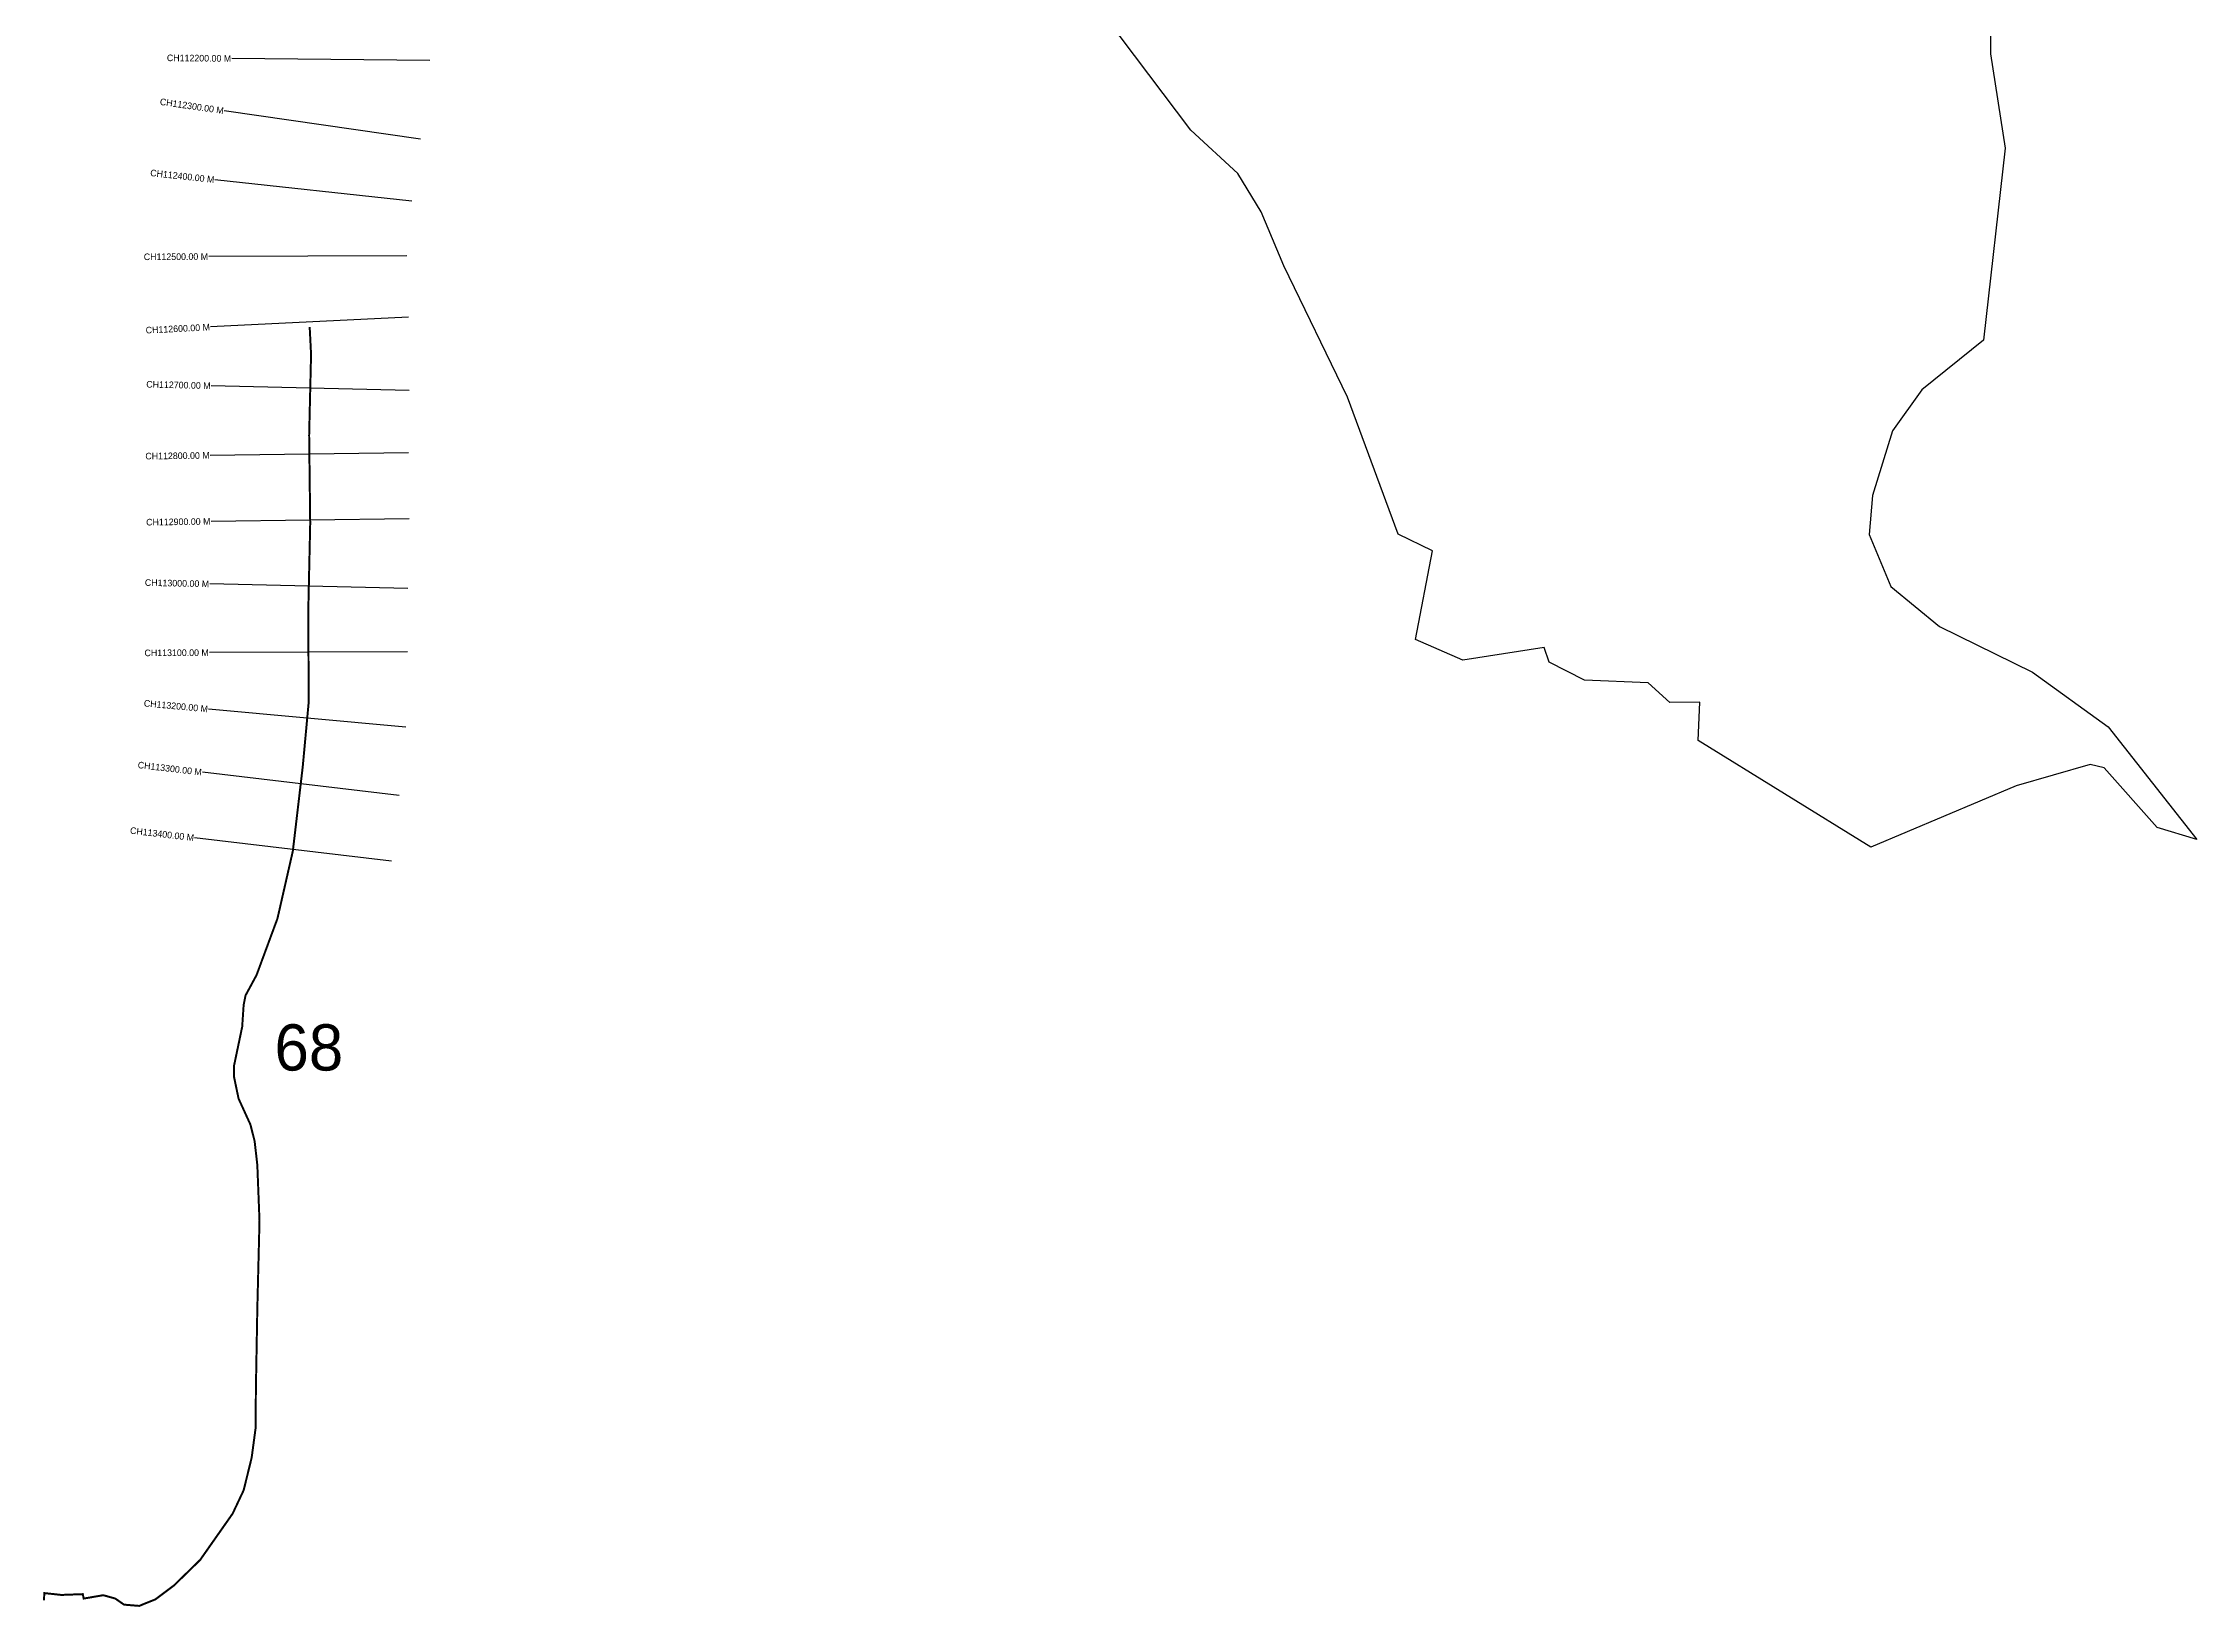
# Model space of a CAD drawing. Header units: metres. Extents: x 265666 to 270041, y 2133218 to 2142680.
# Drawn here: x 266779 to 270041, y 2133218 to 2135587 of the extents above; entities that cross this region are included whole.
import ezdxf
from ezdxf.enums import TextEntityAlignment as Align

# ---------------------------------------------------------------- set-up
doc = ezdxf.new("R2010")
doc.units = ezdxf.units.M
for name, color, linetype in [('CS', 134, 'Continuous'), ('CSMark', 6, 'Continuous'), ('NATURALLY PROTECTED', 3, 'Continuous')]:
    doc.layers.add(name, color=color, linetype=linetype)

msp = doc.modelspace()

# ---------------------------------------------------------------- linework, layer by layer
at = {"color": 6}
msp.add_lwpolyline([(269716.8, 2136890.9), (269728.8, 2135570.4), (269751, 2135427.5), (269717.9, 2135136.5), (269624.7, 2135061.5), (269580.2, 2134999.2), (269549.8, 2134901.5), (269544.7, 2134842.3), (269577.7, 2134763.7), (269651.1, 2134703.2), (269792.1, 2134634), (269906.7, 2134551.3), (270041.2, 2134380.7), (269980.8, 2134399), (269900.7, 2134488.9), (269879.5, 2134494.2), (269767.5, 2134461.8), (269547.5, 2134369.1), (269286, 2134530.3), (269288.3, 2134588.7), (269242.8, 2134588.2), (269209.9, 2134617.7), (269113.7, 2134621.7), (269060.2, 2134649.3), (269052.6, 2134671.3), (268929.4, 2134652.3), (268857.6, 2134683.7), (268883.6, 2134817.7), (268831.3, 2134842.8), (268754.9, 2135050.3), (268658.4, 2135249.5), (268624.2, 2135330.9), (268588.8, 2135389), (268517.2, 2135454.8), (268283.1, 2135765.7)], dxfattribs=at)
at = {"layer": 'CS'}
for p, q in [((267365, 2135560.2), (267065, 2135563.3)), ((267350.5, 2135441.2), (267053.6, 2135484)), ((267337.6, 2135347.4), (267039.4, 2135379.7)), ((267330, 2135264.7), (267030, 2135263.4)), ((267332.4, 2135171.5), (267032.7, 2135156.7)), ((267333.7, 2135060.6), (267033.8, 2135067.7)), ((267332.4, 2134966), (267032.4, 2134962.3)), ((267333.6, 2134866), (267033.6, 2134862.3)), ((267331.6, 2134760.9), (267031.6, 2134767.5)), ((267331.1, 2134664.9), (267031.1, 2134663.6)), ((267328.5, 2134550.5), (267029.8, 2134578.1)), ((267318.3, 2134447.3), (267020.4, 2134482.3)), ((267306.6, 2134348), (267008.7, 2134383))]:
    msp.add_line(p, q, dxfattribs=at)
at = {"layer": 'NATURALLY PROTECTED', "const_width": 3, "flags": 128}
msp.add_lwpolyline([(267182.9, 2135156.7), (267185, 2135115.4), (267182.1, 2134992.7), (267183.7, 2134859.1), (267180.8, 2134727.7), (267181.4, 2134588.4), (267172.4, 2134490.9), (267157.4, 2134363.1), (267134.1, 2134260.9), (267102.4, 2134175.2), (267085.8, 2134144.5), (267082.9, 2134130.2), (267080.7, 2134097), (267068.2, 2134037.4), (267068.2, 2134021.7), (267075.2, 2133988.2), (267093.1, 2133949), (267099.5, 2133923.9), (267103.6, 2133887.8), (267106.9, 2133803.2), (267103.6, 2133670), (267101.4, 2133546.3), (267101.1, 2133489.9), (267095, 2133444.3), (267082.9, 2133395.1), (267066.2, 2133359.7), (267017, 2133289.6), (266977.4, 2133251), (266949.3, 2133229.9), (266924.7, 2133220), (266901.7, 2133221.9), (266888.5, 2133231.1), (266870.3, 2133236.2), (266840.6, 2133231.1), (266839.3, 2133237.8), (266806.8, 2133236.6), (266780.9, 2133239.4), (266780.6, 2133228.6)], dxfattribs=at)

# ---------------------------------------------------------------- texts
at = {"insert": (267129.6, 2134100.7), "char_height": 70, "attachment_point": 1}
msp.add_mtext_dynamic_manual_height_columns('68', width=95.172, gutter_width=1, heights=[0], dxfattribs=at)
at = {"layer": 'CSMark'}
for s, rotation, p in [('CH112200.00 M', 359.4057, (267064, 2135563.3)), ('CH112300.00 M', 351.7938, (267052.6, 2135484.2)), ('CH112400.00 M', 353.8179, (267038.4, 2135379.8)), ('CH112500.00 M', 0.2444, (267029, 2135263.4)), ('CH112600.00 M', 2.8252, (267031.8, 2135156.6)), ('CH112700.00 M', 358.6391, (267032.8, 2135067.7)), ('CH112800.00 M', 0.7034, (267031.4, 2134962.3)), ('CH112900.00 M', 0.7034, (267032.6, 2134862.3)), ('CH113000.00 M', 358.729, (267030.6, 2134767.6)), ('CH113100.00 M', 0.2497, (267030.1, 2134663.6)), ('CH113200.00 M', 354.7326, (267028.8, 2134578.2)), ('CH113300.00 M', 353.3047, (267019.4, 2134482.4)), ('CH113400.00 M', 353.3047, (267007.7, 2134383.1))]:
    msp.add_text(s, height=10, rotation=rotation, dxfattribs=at).set_placement(p, align=Align.MIDDLE_RIGHT)

doc.saveas('drawing.dxf')
